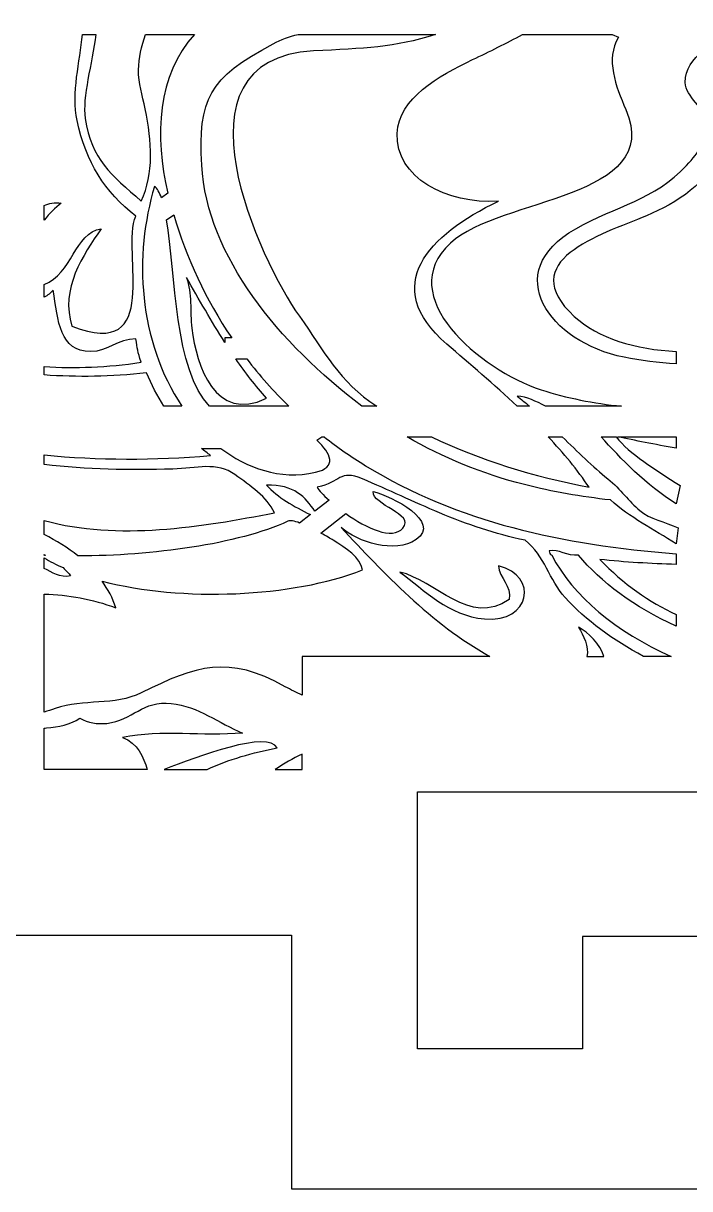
# Model space of a CAD drawing. Header units: centimetres. Extents: x -27 to -18.04, y -2.82 to 2.69.
# Drawn here: x -24.853 to -22.952, y -2.821 to 0.506 of the extents above; entities that cross this region are included whole.
import ezdxf

# ---------------------------------------------------------------- set-up
doc = ezdxf.new("R2010")
doc.units = ezdxf.units.CM
doc.header["$MEASUREMENT"] = 0
doc.layers.add('layer 1', color=7, linetype='Continuous')

msp = doc.modelspace()

# ---------------------------------------------------------------- linework, layer by layer
at = {"layer": 'layer 1', "color": 250, "lineweight": 30}
for points, knots in [([(-26.99914, 2.68806), (-26.99914, 2.68806), (-25.39013, 2.68806), (-25.39013, 2.68806), (-25.39013, 2.68806), (-25.39013, 2.68806), (-25.39013, 2.26045), (-25.39013, 2.26045), (-25.39013, 2.26045), (-25.39013, 2.26045), (-24.87465, 2.26045), (-24.87465, 2.26045), (-24.87465, 2.26045), (-24.87465, 2.26045), (-24.87465, 1.89366), (-24.87465, 1.89366), (-24.87465, 1.89366), (-24.87465, 1.89366), (-24.08787, 1.89366), (-24.08787, 1.89366), (-24.08787, 1.89366), (-24.08787, 1.89366), (-24.08787, 2.68806), (-24.08787, 2.68806), (-24.08787, 2.68806), (-24.08787, 2.68806), (-22.51874, 2.68806), (-22.51874, 2.68806), (-22.51874, 2.68806), (-22.51874, 2.68806), (-20.94961, 2.68806), (-20.94961, 2.68806), (-20.94961, 2.68806), (-20.94961, 2.68806), (-20.94961, 1.89366), (-20.94961, 1.89366), (-20.94961, 1.89366), (-20.94961, 1.89366), (-20.16283, 1.89366), (-20.16283, 1.89366), (-20.16283, 1.89366), (-20.16283, 1.89366), (-20.16283, 2.26045), (-20.16283, 2.26045), (-20.16283, 2.26045), (-20.16283, 2.26045), (-19.64735, 2.26045), (-19.64735, 2.26045), (-19.64735, 2.26045), (-19.64735, 2.26045), (-19.64735, 2.68806), (-19.64735, 2.68806), (-19.64735, 2.68806), (-19.64735, 2.68806), (-18.03834, 2.68806), (-18.03834, 2.68806), (-18.03834, 2.68806), (-18.03834, 2.68806), (-18.03834, 0.99855), (-18.03834, 0.99855), (-18.03834, 0.99855), (-18.03834, 0.99855), (-18.37393, 0.99855), (-18.37393, 0.99855), (-18.37393, 0.99855), (-18.37393, 0.99855), (-18.37393, -1.13364), (-18.37393, -1.13364), (-18.37393, -1.13364), (-18.37393, -1.13364), (-18.03834, -1.13364), (-18.03834, -1.13364), (-18.03834, -1.13364), (-18.03834, -1.13364), (-18.03834, -2.82063), (-18.03834, -2.82063), (-18.03834, -2.82063), (-18.03834, -2.82063), (-19.64735, -2.82063), (-19.64735, -2.82063), (-19.64735, -2.82063), (-19.64735, -2.82063), (-19.64735, -2.38999), (-19.64735, -2.38999), (-19.64735, -2.38999), (-19.64735, -2.38999), (-20.16283, -2.38999), (-20.16283, -2.38999), (-20.16283, -2.38999), (-20.16283, -2.38999), (-20.16283, -2.09663), (-20.16283, -2.09663), (-20.16283, -2.09663), (-20.16283, -2.09663), (-20.94961, -2.09663), (-20.94961, -2.09663), (-20.94961, -2.09663), (-20.94961, -2.09663), (-20.94961, -2.82063), (-20.94961, -2.82063), (-20.94961, -2.82063), (-20.94961, -2.82063), (-22.51874, -2.82063), (-22.51874, -2.82063), (-22.51874, -2.82063), (-22.51874, -2.82063), (-24.08787, -2.82063), (-24.08787, -2.82063), (-24.08787, -2.82063), (-24.08787, -2.82063), (-24.08787, -2.09663), (-24.08787, -2.09663), (-24.08787, -2.09663), (-24.08787, -2.09663), (-24.87465, -2.09663), (-24.87465, -2.09663), (-24.87465, -2.09663), (-24.87465, -2.09663), (-24.87465, -2.38999), (-24.87465, -2.38999), (-24.87465, -2.38999), (-24.87465, -2.38999), (-25.39013, -2.38999), (-25.39013, -2.38999), (-25.39013, -2.38999), (-25.39013, -2.38999), (-25.39013, -2.82063), (-25.39013, -2.82063), (-25.39013, -2.82063), (-25.39013, -2.82063), (-26.99914, -2.82063), (-26.99914, -2.82063), (-26.99914, -2.82063), (-26.99914, -2.82063), (-26.99914, -1.13364), (-26.99914, -1.13364), (-26.99914, -1.13364), (-26.99914, -1.13364), (-26.66355, -1.13364), (-26.66355, -1.13364), (-26.66355, -1.13364), (-26.66355, -1.13364), (-26.66355, 0.99855), (-26.66355, 0.99855), (-26.66355, 0.99855), (-26.66355, 0.99855), (-26.99914, 0.99855), (-26.99914, 0.99855), (-26.99914, 0.99855), (-26.99914, 0.99855), (-26.99914, 2.68806), (-26.99914, 2.68806)], [0, 0, 0, 0, 0.025641, 0.025641, 0.025641, 0.025641, 0.0512821, 0.0512821, 0.0512821, 0.0512821, 0.0769231, 0.0769231, 0.0769231, 0.0769231, 0.1025641, 0.1025641, 0.1025641, 0.1025641, 0.1282051, 0.1282051, 0.1282051, 0.1282051, 0.1538462, 0.1538462, 0.1538462, 0.1538462, 0.1794872, 0.1794872, 0.1794872, 0.1794872, 0.2051282, 0.2051282, 0.2051282, 0.2051282, 0.2307692, 0.2307692, 0.2307692, 0.2307692, 0.2564103, 0.2564103, 0.2564103, 0.2564103, 0.2820513, 0.2820513, 0.2820513, 0.2820513, 0.3076923, 0.3076923, 0.3076923, 0.3076923, 0.3333333, 0.3333333, 0.3333333, 0.3333333, 0.3589744, 0.3589744, 0.3589744, 0.3589744, 0.3846154, 0.3846154, 0.3846154, 0.3846154, 0.4102564, 0.4102564, 0.4102564, 0.4102564, 0.4358974, 0.4358974, 0.4358974, 0.4358974, 0.4615385, 0.4615385, 0.4615385, 0.4615385, 0.4871795, 0.4871795, 0.4871795, 0.4871795, 0.5128205, 0.5128205, 0.5128205, 0.5128205, 0.5384615, 0.5384615, 0.5384615, 0.5384615, 0.5641026, 0.5641026, 0.5641026, 0.5641026, 0.5897436, 0.5897436, 0.5897436, 0.5897436, 0.6153846, 0.6153846, 0.6153846, 0.6153846, 0.6410256, 0.6410256, 0.6410256, 0.6410256, 0.6666667, 0.6666667, 0.6666667, 0.6666667, 0.6923077, 0.6923077, 0.6923077, 0.6923077, 0.7179487, 0.7179487, 0.7179487, 0.7179487, 0.7435897, 0.7435897, 0.7435897, 0.7435897, 0.7692308, 0.7692308, 0.7692308, 0.7692308, 0.7948718, 0.7948718, 0.7948718, 0.7948718, 0.8205128, 0.8205128, 0.8205128, 0.8205128, 0.8461538, 0.8461538, 0.8461538, 0.8461538, 0.8717949, 0.8717949, 0.8717949, 0.8717949, 0.8974359, 0.8974359, 0.8974359, 0.8974359, 0.9230769, 0.9230769, 0.9230769, 0.9230769, 0.9487179, 0.9487179, 0.9487179, 0.9487179, 1, 1, 1, 1]), ([(-24.36437, 0.47387), (-24.36437, 0.47387), (-24.50439, 0.47387), (-24.50439, 0.47387), (-24.50439, 0.47387), (-24.51485, 0.4402), (-24.52354, 0.4062), (-24.52396, 0.37293), (-24.52396, 0.37293), (-24.52446, 0.33235), (-24.51325, 0.3021), (-24.50497, 0.26133), (-24.50497, 0.26133), (-24.48568, 0.16658), (-24.47937, 0.07822), (-24.51636, -0.0021), (-24.51636, -0.0021), (-24.60237, 0.07367), (-24.65825, 0.11672), (-24.67604, 0.2338), (-24.67604, 0.2338), (-24.68543, 0.29563), (-24.65569, 0.38931), (-24.64591, 0.47387), (-24.64591, 0.47387), (-24.64591, 0.47387), (-24.6842, 0.47387), (-24.6842, 0.47387), (-24.6842, 0.47387), (-24.69131, 0.39613), (-24.71554, 0.30707), (-24.69885, 0.22776), (-24.69885, 0.22776), (-24.67379, 0.10863), (-24.621, 0.0243), (-24.53157, -0.04445), (-24.53157, -0.04445), (-24.57483, -0.14773), (-24.45265, -0.46035), (-24.71406, -0.35899), (-24.71406, -0.35899), (-24.74769, -0.25248), (-24.6821, -0.15556), (-24.63042, -0.08073), (-24.63042, -0.08073), (-24.70733, -0.09305), (-24.71199, -0.20967), (-24.79319, -0.24028), (-24.79319, -0.24028), (-24.79319, -0.24028), (-24.79319, -0.2762), (-24.79319, -0.2762), (-24.79319, -0.2762), (-24.7828, -0.27092), (-24.77407, -0.26431), (-24.76729, -0.25615), (-24.76729, -0.25615), (-24.75414, -0.34327), (-24.74835, -0.43179), (-24.66083, -0.43157), (-24.66083, -0.43157), (-24.61109, -0.43145), (-24.58334, -0.39446), (-24.53157, -0.39528), (-24.53157, -0.39528), (-24.52701, -0.42272), (-24.52674, -0.43115), (-24.51636, -0.46181), (-24.51636, -0.46181), (-24.61296, -0.47685), (-24.70493, -0.47982), (-24.79319, -0.47417), (-24.79319, -0.47417), (-24.79319, -0.47417), (-24.79319, -0.4981), (-24.79319, -0.4981), (-24.79319, -0.4981), (-24.6993, -0.50473), (-24.60184, -0.50346), (-24.50115, -0.49206), (-24.50115, -0.49206), (-24.48729, -0.52593), (-24.47082, -0.55771), (-24.45164, -0.58734), (-24.45164, -0.58734), (-24.45164, -0.58734), (-24.40005, -0.58734), (-24.40005, -0.58734), (-24.40005, -0.58734), (-24.52444, -0.4022), (-24.53784, -0.15599), (-24.47834, 0.04024), (-24.47834, 0.04024), (-24.47046, 0.03392), (-24.46404, 0.02258), (-24.45863, 0.00743), (-24.45863, 0.00743), (-24.45863, 0.00743), (-24.44013, 0.02027), (-24.44013, 0.02027), (-24.44013, 0.02027), (-24.47992, 0.18247), (-24.469, 0.35981), (-24.36437, 0.47387)], [0, 0, 0, 0, 0.037037, 0.037037, 0.037037, 0.037037, 0.0740741, 0.0740741, 0.0740741, 0.0740741, 0.1111111, 0.1111111, 0.1111111, 0.1111111, 0.1481481, 0.1481481, 0.1481481, 0.1481481, 0.1851852, 0.1851852, 0.1851852, 0.1851852, 0.2222222, 0.2222222, 0.2222222, 0.2222222, 0.2592593, 0.2592593, 0.2592593, 0.2592593, 0.2962963, 0.2962963, 0.2962963, 0.2962963, 0.3333333, 0.3333333, 0.3333333, 0.3333333, 0.3703704, 0.3703704, 0.3703704, 0.3703704, 0.4074074, 0.4074074, 0.4074074, 0.4074074, 0.4444444, 0.4444444, 0.4444444, 0.4444444, 0.4814815, 0.4814815, 0.4814815, 0.4814815, 0.5185185, 0.5185185, 0.5185185, 0.5185185, 0.5555556, 0.5555556, 0.5555556, 0.5555556, 0.5925926, 0.5925926, 0.5925926, 0.5925926, 0.6296296, 0.6296296, 0.6296296, 0.6296296, 0.6666667, 0.6666667, 0.6666667, 0.6666667, 0.7037037, 0.7037037, 0.7037037, 0.7037037, 0.7407407, 0.7407407, 0.7407407, 0.7407407, 0.7777778, 0.7777778, 0.7777778, 0.7777778, 0.8148148, 0.8148148, 0.8148148, 0.8148148, 0.8518519, 0.8518519, 0.8518519, 0.8518519, 0.8888889, 0.8888889, 0.8888889, 0.8888889, 0.9259259, 0.9259259, 0.9259259, 0.9259259, 1, 1, 1, 1]), ([(-23.67664, 0.47387), (-23.67664, 0.47387), (-24.06912, 0.47387), (-24.06912, 0.47387), (-24.06912, 0.47387), (-24.09348, 0.46774), (-24.11719, 0.45915), (-24.14, 0.44711), (-24.14, 0.44711), (-24.32346, 0.35027), (-24.35443, 0.287), (-24.34359, 0.1011), (-24.34359, 0.1011), (-24.32827, -0.16178), (-24.12257, -0.40795), (-23.88733, -0.58734), (-23.88733, -0.58734), (-23.88733, -0.58734), (-23.84448, -0.58734), (-23.84448, -0.58734), (-23.84448, -0.58734), (-23.95252, -0.51673), (-23.99352, -0.43153), (-24.06504, -0.33063), (-24.06504, -0.33063), (-24.176, -0.17411), (-24.44907, 0.40422), (-24.02502, 0.42657), (-24.02502, 0.42657), (-23.88081, 0.43418), (-23.79471, 0.43562), (-23.67664, 0.47387)], [0, 0, 0, 0, 0.1111111, 0.1111111, 0.1111111, 0.1111111, 0.2222222, 0.2222222, 0.2222222, 0.2222222, 0.3333333, 0.3333333, 0.3333333, 0.3333333, 0.4444444, 0.4444444, 0.4444444, 0.4444444, 0.5555556, 0.5555556, 0.5555556, 0.5555556, 0.6666667, 0.6666667, 0.6666667, 0.6666667, 0.7777778, 0.7777778, 0.7777778, 0.7777778, 1, 1, 1, 1]), ([(-23.17325, 0.47387), (-23.17325, 0.47387), (-23.42858, 0.47387), (-23.42858, 0.47387), (-23.42858, 0.47387), (-23.47416, 0.44886), (-23.52265, 0.42522), (-23.57108, 0.40186), (-23.57108, 0.40186), (-23.66895, 0.35466), (-23.78186, 0.29197), (-23.78633, 0.19146), (-23.78633, 0.19146), (-23.79194, 0.06527), (-23.64421, -0.01147), (-23.49735, -0.0021), (-23.49735, -0.0021), (-23.69778, -0.09747), (-23.83653, -0.24427), (-23.64482, -0.41006), (-23.64482, -0.41006), (-23.57933, -0.46669), (-23.50967, -0.5256), (-23.44373, -0.58734), (-23.44373, -0.58734), (-23.44373, -0.58734), (-23.40897, -0.58734), (-23.40897, -0.58734), (-23.40897, -0.58734), (-23.42081, -0.57712), (-23.43253, -0.56748), (-23.44413, -0.5586), (-23.44413, -0.5586), (-23.41618, -0.56077), (-23.38998, -0.57285), (-23.36309, -0.58734), (-23.36309, -0.58734), (-23.36309, -0.58734), (-23.14601, -0.58734), (-23.14601, -0.58734), (-23.14601, -0.58734), (-23.22582, -0.57908), (-23.30313, -0.56419), (-23.37568, -0.54045), (-23.37568, -0.54045), (-23.55047, -0.48326), (-23.79869, -0.27346), (-23.63453, -0.12195), (-23.63453, -0.12195), (-23.49256, 0.00906), (-23.02479, 0.00251), (-23.13405, 0.25915), (-23.13405, 0.25915), (-23.16298, 0.32708), (-23.19269, 0.40358), (-23.15525, 0.46562), (-23.15525, 0.46562), (-23.15525, 0.46562), (-23.17325, 0.47387), (-23.17325, 0.47387)], [0, 0, 0, 0, 0.0625, 0.0625, 0.0625, 0.0625, 0.125, 0.125, 0.125, 0.125, 0.1875, 0.1875, 0.1875, 0.1875, 0.25, 0.25, 0.25, 0.25, 0.3125, 0.3125, 0.3125, 0.3125, 0.375, 0.375, 0.375, 0.375, 0.4375, 0.4375, 0.4375, 0.4375, 0.5, 0.5, 0.5, 0.5, 0.5625, 0.5625, 0.5625, 0.5625, 0.625, 0.625, 0.625, 0.625, 0.6875, 0.6875, 0.6875, 0.6875, 0.75, 0.75, 0.75, 0.75, 0.8125, 0.8125, 0.8125, 0.8125, 0.875, 0.875, 0.875, 0.875, 1, 1, 1, 1]), ([(-22.70782, 0.47387), (-22.70782, 0.47387), (-22.80979, 0.47387), (-22.80979, 0.47387), (-22.80979, 0.47387), (-22.88159, 0.45022), (-22.96526, 0.41342), (-22.96459, 0.33664), (-22.96459, 0.33664), (-22.96422, 0.29415), (-22.90735, 0.26541), (-22.90337, 0.2237), (-22.90337, 0.2237), (-22.89873, 0.1751), (-22.92505, 0.13849), (-22.96086, 0.09984), (-22.96086, 0.09984), (-23.05267, 0.00072), (-23.16088, -0.01474), (-23.27683, -0.08073), (-23.27683, -0.08073), (-23.49556, -0.20524), (-23.35173, -0.40523), (-23.13903, -0.44774), (-23.13903, -0.44774), (-23.09129, -0.45729), (-23.04111, -0.46399), (-22.99062, -0.4664), (-22.99062, -0.4664), (-22.99062, -0.4664), (-22.99062, -0.43072), (-22.99062, -0.43072), (-22.99062, -0.43072), (-23.10432, -0.42663), (-23.21487, -0.39212), (-23.28129, -0.33091), (-23.28129, -0.33091), (-23.4527, -0.17293), (-23.20949, -0.09934), (-23.07475, -0.04358), (-23.07475, -0.04358), (-22.9891, -0.00813), (-22.89555, 0.05457), (-22.87254, 0.1294), (-22.87254, 0.1294), (-22.86087, 0.1674), (-22.85393, 0.20784), (-22.86041, 0.24688), (-22.86041, 0.24688), (-22.86641, 0.283), (-22.90924, 0.30924), (-22.89999, 0.34211), (-22.89999, 0.34211), (-22.87942, 0.41529), (-22.79245, 0.45378), (-22.70782, 0.47387)], [0, 0, 0, 0, 0.0666667, 0.0666667, 0.0666667, 0.0666667, 0.1333333, 0.1333333, 0.1333333, 0.1333333, 0.2, 0.2, 0.2, 0.2, 0.2666667, 0.2666667, 0.2666667, 0.2666667, 0.3333333, 0.3333333, 0.3333333, 0.3333333, 0.4, 0.4, 0.4, 0.4, 0.4666667, 0.4666667, 0.4666667, 0.4666667, 0.5333333, 0.5333333, 0.5333333, 0.5333333, 0.6, 0.6, 0.6, 0.6, 0.6666667, 0.6666667, 0.6666667, 0.6666667, 0.7333333, 0.7333333, 0.7333333, 0.7333333, 0.8, 0.8, 0.8, 0.8, 0.8666667, 0.8666667, 0.8666667, 0.8666667, 1, 1, 1, 1]), ([(-24.79319, -0.01474), (-24.79319, -0.01474), (-24.79319, -0.05621), (-24.79319, -0.05621), (-24.79319, -0.05621), (-24.7782, -0.03717), (-24.7611, -0.02058), (-24.74448, -0.00815), (-24.74448, -0.00815), (-24.7637, -0.00509), (-24.77944, -0.00816), (-24.79319, -0.01474)], [0, 0, 0, 0, 0.25, 0.25, 0.25, 0.25, 0.5, 0.5, 0.5, 0.5, 1, 1, 1, 1]), ([(-24.32138, -0.58734), (-24.32138, -0.58734), (-24.09502, -0.58734), (-24.09502, -0.58734), (-24.09502, -0.58734), (-24.13909, -0.5446), (-24.17912, -0.4994), (-24.21525, -0.45222), (-24.21525, -0.45222), (-24.21525, -0.45222), (-24.24661, -0.45222), (-24.24661, -0.45222), (-24.24661, -0.45222), (-24.21958, -0.49144), (-24.1907, -0.52919), (-24.15894, -0.56464), (-24.15894, -0.56464), (-24.30584, -0.63618), (-24.35906, -0.47081), (-24.37187, -0.36503), (-24.37187, -0.36503), (-24.37783, -0.3158), (-24.37065, -0.26603), (-24.38708, -0.21986), (-24.38708, -0.21986), (-24.35144, -0.2825), (-24.31607, -0.34537), (-24.27748, -0.40567), (-24.27748, -0.40567), (-24.27748, -0.40567), (-24.27748, -0.39251), (-24.27748, -0.39251), (-24.27748, -0.39251), (-24.27748, -0.39251), (-24.25821, -0.39251), (-24.25821, -0.39251), (-24.25821, -0.39251), (-24.33247, -0.28253), (-24.38713, -0.1635), (-24.42355, -0.0409), (-24.42355, -0.0409), (-24.42355, -0.0409), (-24.444, -0.05509), (-24.444, -0.05509), (-24.444, -0.05509), (-24.41929, -0.20735), (-24.42092, -0.48815), (-24.32138, -0.58734)], [0, 0, 0, 0, 0.0769231, 0.0769231, 0.0769231, 0.0769231, 0.1538462, 0.1538462, 0.1538462, 0.1538462, 0.2307692, 0.2307692, 0.2307692, 0.2307692, 0.3076923, 0.3076923, 0.3076923, 0.3076923, 0.3846154, 0.3846154, 0.3846154, 0.3846154, 0.4615385, 0.4615385, 0.4615385, 0.4615385, 0.5384615, 0.5384615, 0.5384615, 0.5384615, 0.6153846, 0.6153846, 0.6153846, 0.6153846, 0.6923077, 0.6923077, 0.6923077, 0.6923077, 0.7692308, 0.7692308, 0.7692308, 0.7692308, 0.8461538, 0.8461538, 0.8461538, 0.8461538, 1, 1, 1, 1]), ([(-23.99474, -0.67474), (-23.99474, -0.67474), (-24.0016, -0.67474), (-24.0016, -0.67474), (-24.0016, -0.67474), (-24.0016, -0.67474), (-24.01526, -0.68422), (-24.01526, -0.68422), (-24.01526, -0.68422), (-23.97506, -0.72282), (-23.95656, -0.76131), (-24.01967, -0.77603), (-24.01967, -0.77603), (-24.12018, -0.79949), (-24.21675, -0.76255), (-24.28924, -0.70762), (-24.28924, -0.70762), (-24.28924, -0.70762), (-24.34474, -0.70762), (-24.34474, -0.70762), (-24.34474, -0.70762), (-24.3363, -0.71462), (-24.32761, -0.7214), (-24.31864, -0.72797), (-24.31864, -0.72797), (-24.47899, -0.74197), (-24.63996, -0.74187), (-24.79319, -0.72625), (-24.79319, -0.72625), (-24.79319, -0.72625), (-24.79319, -0.75393), (-24.79319, -0.75393), (-24.79319, -0.75393), (-24.67194, -0.76757), (-24.54882, -0.77079), (-24.42656, -0.76671), (-24.42656, -0.76671), (-24.35878, -0.76445), (-24.3002, -0.7454), (-24.24884, -0.78254), (-24.24884, -0.78254), (-24.20474, -0.81445), (-24.15812, -0.84556), (-24.13613, -0.89127), (-24.13613, -0.89127), (-24.34297, -0.93222), (-24.5845, -0.97111), (-24.79319, -0.91361), (-24.79319, -0.91361), (-24.79319, -0.91361), (-24.79319, -0.95353), (-24.79319, -0.95353), (-24.79319, -0.95353), (-24.75796, -0.97131), (-24.72538, -0.99167), (-24.69668, -1.01479), (-24.69668, -1.01479), (-24.48529, -1.01403), (-24.24086, -0.9819), (-24.09811, -0.91548), (-24.09811, -0.91548), (-24.09175, -0.91252), (-24.07931, -0.91517), (-24.06445, -0.92066), (-24.06445, -0.92066), (-24.06445, -0.92066), (-24.03367, -0.89672), (-24.03367, -0.89672), (-24.03367, -0.89672), (-24.08149, -0.87352), (-24.12647, -0.84806), (-24.15894, -0.81265), (-24.15894, -0.81265), (-24.07965, -0.8109), (-24.04774, -0.84682), (-24.0212, -0.88703), (-24.0212, -0.88703), (-24.0212, -0.88703), (-23.98071, -0.85554), (-23.98071, -0.85554), (-23.98071, -0.85554), (-23.99706, -0.84076), (-24.00922, -0.82748), (-24.01445, -0.8187), (-24.01445, -0.8187), (-23.94675, -0.80491), (-23.95193, -0.76685), (-23.88542, -0.7947), (-23.88542, -0.7947), (-23.81118, -0.8258), (-23.73952, -0.86067), (-23.66529, -0.89179), (-23.66529, -0.89179), (-23.58751, -0.9244), (-23.50662, -0.95235), (-23.42131, -0.96992), (-23.42131, -0.96992), (-23.36512, -1.01431), (-23.35304, -1.08296), (-23.30725, -1.13324), (-23.30725, -1.13324), (-23.24797, -1.19832), (-23.17, -1.25535), (-23.0837, -1.30127), (-23.0837, -1.30127), (-23.0837, -1.30127), (-23.00465, -1.30127), (-23.00465, -1.30127), (-23.00465, -1.30127), (-23.16054, -1.23232), (-23.28566, -1.12957), (-23.34527, -1.01226), (-23.34527, -1.01226), (-23.35266, -1.0121), (-23.35118, -1.00486), (-23.35288, -1.00016), (-23.35288, -1.00016), (-23.32642, -0.9928), (-23.30038, -1.01727), (-23.26922, -1.01226), (-23.26922, -1.01226), (-23.2061, -1.08815), (-23.10949, -1.16174), (-22.99062, -1.21491), (-22.99062, -1.21491), (-22.99062, -1.21491), (-22.99062, -1.1821), (-22.99062, -1.1821), (-22.99062, -1.1821), (-23.06778, -1.14626), (-23.14035, -1.09536), (-23.2084, -1.02436), (-23.2084, -1.02436), (-23.1361, -1.03319), (-23.06338, -1.03623), (-22.99062, -1.039), (-22.99062, -1.039), (-22.99062, -1.039), (-22.99062, -1.0086), (-22.99062, -1.0086), (-22.99062, -1.0086), (-23.31589, -0.98217), (-23.61229, -0.91986), (-23.87641, -0.75704), (-23.87641, -0.75704), (-23.91817, -0.73129), (-23.9576, -0.70379), (-23.99474, -0.67474)], [0, 0, 0, 0, 0.0263158, 0.0263158, 0.0263158, 0.0263158, 0.0526316, 0.0526316, 0.0526316, 0.0526316, 0.0789474, 0.0789474, 0.0789474, 0.0789474, 0.1052632, 0.1052632, 0.1052632, 0.1052632, 0.1315789, 0.1315789, 0.1315789, 0.1315789, 0.1578947, 0.1578947, 0.1578947, 0.1578947, 0.1842105, 0.1842105, 0.1842105, 0.1842105, 0.2105263, 0.2105263, 0.2105263, 0.2105263, 0.2368421, 0.2368421, 0.2368421, 0.2368421, 0.2631579, 0.2631579, 0.2631579, 0.2631579, 0.2894737, 0.2894737, 0.2894737, 0.2894737, 0.3157895, 0.3157895, 0.3157895, 0.3157895, 0.3421053, 0.3421053, 0.3421053, 0.3421053, 0.3684211, 0.3684211, 0.3684211, 0.3684211, 0.3947368, 0.3947368, 0.3947368, 0.3947368, 0.4210526, 0.4210526, 0.4210526, 0.4210526, 0.4473684, 0.4473684, 0.4473684, 0.4473684, 0.4736842, 0.4736842, 0.4736842, 0.4736842, 0.5, 0.5, 0.5, 0.5, 0.5263158, 0.5263158, 0.5263158, 0.5263158, 0.5526316, 0.5526316, 0.5526316, 0.5526316, 0.5789474, 0.5789474, 0.5789474, 0.5789474, 0.6052632, 0.6052632, 0.6052632, 0.6052632, 0.6315789, 0.6315789, 0.6315789, 0.6315789, 0.6578947, 0.6578947, 0.6578947, 0.6578947, 0.6842105, 0.6842105, 0.6842105, 0.6842105, 0.7105263, 0.7105263, 0.7105263, 0.7105263, 0.7368421, 0.7368421, 0.7368421, 0.7368421, 0.7631579, 0.7631579, 0.7631579, 0.7631579, 0.7894737, 0.7894737, 0.7894737, 0.7894737, 0.8157895, 0.8157895, 0.8157895, 0.8157895, 0.8421053, 0.8421053, 0.8421053, 0.8421053, 0.8684211, 0.8684211, 0.8684211, 0.8684211, 0.8947368, 0.8947368, 0.8947368, 0.8947368, 0.9210526, 0.9210526, 0.9210526, 0.9210526, 0.9473684, 0.9473684, 0.9473684, 0.9473684, 1, 1, 1, 1]), ([(-23.31541, -0.67474), (-23.31541, -0.67474), (-23.35554, -0.67474), (-23.35554, -0.67474), (-23.35554, -0.67474), (-23.31184, -0.72107), (-23.27195, -0.76899), (-23.2388, -0.8187), (-23.2388, -0.8187), (-23.39748, -0.78814), (-23.55074, -0.7407), (-23.68847, -0.67474), (-23.68847, -0.67474), (-23.68847, -0.67474), (-23.75774, -0.67474), (-23.75774, -0.67474), (-23.75774, -0.67474), (-23.6563, -0.73409), (-23.54376, -0.78034), (-23.42307, -0.81123), (-23.42307, -0.81123), (-23.34324, -0.83167), (-23.26097, -0.84571), (-23.17797, -0.855), (-23.17797, -0.855), (-23.12365, -0.90395), (-23.05464, -0.93955), (-22.99062, -0.97978), (-22.99062, -0.97978), (-22.99062, -0.97978), (-22.98507, -0.93477), (-22.98507, -0.93477), (-22.98507, -0.93477), (-23.02351, -0.91615), (-23.06422, -0.91055), (-23.09432, -0.88523), (-23.09432, -0.88523), (-23.12659, -0.85809), (-23.14767, -0.82525), (-23.18559, -0.7945), (-23.18559, -0.7945), (-23.22816, -0.75996), (-23.27193, -0.71701), (-23.31541, -0.67474)], [0, 0, 0, 0, 0.0833333, 0.0833333, 0.0833333, 0.0833333, 0.1666667, 0.1666667, 0.1666667, 0.1666667, 0.25, 0.25, 0.25, 0.25, 0.3333333, 0.3333333, 0.3333333, 0.3333333, 0.4166667, 0.4166667, 0.4166667, 0.4166667, 0.5, 0.5, 0.5, 0.5, 0.5833333, 0.5833333, 0.5833333, 0.5833333, 0.6666667, 0.6666667, 0.6666667, 0.6666667, 0.75, 0.75, 0.75, 0.75, 0.8333333, 0.8333333, 0.8333333, 0.8333333, 1, 1, 1, 1]), ([(-23.1618, -0.67474), (-23.1618, -0.67474), (-23.20439, -0.67474), (-23.20439, -0.67474), (-23.20439, -0.67474), (-23.1504, -0.73499), (-23.0751, -0.81356), (-22.99062, -0.86606), (-22.99062, -0.86606), (-22.99062, -0.86606), (-22.97952, -0.81317), (-22.97952, -0.81317), (-22.97952, -0.81317), (-23.05121, -0.7686), (-23.1231, -0.72361), (-23.1618, -0.67474)], [0, 0, 0, 0, 0.2, 0.2, 0.2, 0.2, 0.4, 0.4, 0.4, 0.4, 0.6, 0.6, 0.6, 0.6, 1, 1, 1, 1]), ([(-22.99062, -0.67474), (-22.99062, -0.67474), (-23.15705, -0.67474), (-23.15705, -0.67474), (-23.15705, -0.67474), (-23.10849, -0.68507), (-23.05192, -0.69656), (-22.99062, -0.70709), (-22.99062, -0.70709), (-22.99062, -0.70709), (-22.99062, -0.67474), (-22.99062, -0.67474)], [0, 0, 0, 0, 0.25, 0.25, 0.25, 0.25, 0.5, 0.5, 0.5, 0.5, 1, 1, 1, 1]), ([(-23.93275, -0.89388), (-23.93275, -0.89388), (-24.00421, -0.94945), (-24.00421, -0.94945), (-24.00421, -0.94945), (-23.98903, -0.95779), (-23.97601, -0.96553), (-23.96883, -0.96992), (-23.96883, -0.96992), (-23.93344, -0.99155), (-23.89032, -1.01886), (-23.88518, -1.0546), (-23.88518, -1.0546), (-24.08559, -1.13327), (-24.40021, -1.14606), (-24.62777, -1.08658), (-24.62777, -1.08658), (-24.61104, -1.1099), (-24.59765, -1.13518), (-24.58836, -1.1626), (-24.58836, -1.1626), (-24.65666, -1.13764), (-24.72409, -1.12523), (-24.79319, -1.12333), (-24.79319, -1.12333), (-24.79319, -1.12333), (-24.79319, -1.46049), (-24.79319, -1.46049), (-24.79319, -1.46049), (-24.78267, -1.45735), (-24.77216, -1.45388), (-24.7617, -1.45023), (-24.7617, -1.45023), (-24.67946, -1.42155), (-24.59357, -1.44356), (-24.51641, -1.40546), (-24.51641, -1.40546), (-24.35727, -1.32691), (-24.26923, -1.2966), (-24.10543, -1.38791), (-24.10543, -1.38791), (-24.08956, -1.39676), (-24.0735, -1.40487), (-24.05725, -1.41228), (-24.05725, -1.41228), (-24.05725, -1.41228), (-24.05725, -1.30127), (-24.05725, -1.30127), (-24.05725, -1.30127), (-24.05725, -1.30127), (-23.52205, -1.30127), (-23.52205, -1.30127), (-23.52205, -1.30127), (-23.69078, -1.20737), (-23.82466, -1.06298), (-23.94602, -0.93364), (-23.94602, -0.93364), (-23.90012, -0.97491), (-23.79269, -1.00936), (-23.73229, -0.96813), (-23.73229, -0.96813), (-23.65808, -0.91747), (-23.80166, -0.84336), (-23.85477, -0.8308), (-23.85477, -0.8308), (-23.85826, -0.8698), (-23.73443, -0.89457), (-23.76973, -0.93516), (-23.76973, -0.93516), (-23.80034, -0.97038), (-23.87377, -0.93583), (-23.93275, -0.89388)], [0, 0, 0, 0, 0.0526316, 0.0526316, 0.0526316, 0.0526316, 0.1052632, 0.1052632, 0.1052632, 0.1052632, 0.1578947, 0.1578947, 0.1578947, 0.1578947, 0.2105263, 0.2105263, 0.2105263, 0.2105263, 0.2631579, 0.2631579, 0.2631579, 0.2631579, 0.3157895, 0.3157895, 0.3157895, 0.3157895, 0.3684211, 0.3684211, 0.3684211, 0.3684211, 0.4210526, 0.4210526, 0.4210526, 0.4210526, 0.4736842, 0.4736842, 0.4736842, 0.4736842, 0.5263158, 0.5263158, 0.5263158, 0.5263158, 0.5789474, 0.5789474, 0.5789474, 0.5789474, 0.6315789, 0.6315789, 0.6315789, 0.6315789, 0.6842105, 0.6842105, 0.6842105, 0.6842105, 0.7368421, 0.7368421, 0.7368421, 0.7368421, 0.7894737, 0.7894737, 0.7894737, 0.7894737, 0.8421053, 0.8421053, 0.8421053, 0.8421053, 0.8947368, 0.8947368, 0.8947368, 0.8947368, 1, 1, 1, 1]), ([(-24.79319, -1.01067), (-24.79319, -1.01067), (-24.79319, -1.01285), (-24.79319, -1.01285), (-24.79319, -1.01285), (-24.7918, -1.01291), (-24.79041, -1.01297), (-24.78902, -1.01303), (-24.78902, -1.01303), (-24.79039, -1.01224), (-24.79179, -1.01145), (-24.79319, -1.01067)], [0, 0, 0, 0, 0.25, 0.25, 0.25, 0.25, 0.5, 0.5, 0.5, 0.5, 1, 1, 1, 1]), ([(-24.79319, -1.02), (-24.79319, -1.02), (-24.79319, -1.05047), (-24.79319, -1.05047), (-24.79319, -1.05047), (-24.76933, -1.06127), (-24.74909, -1.07708), (-24.71763, -1.07186), (-24.71763, -1.07186), (-24.72325, -1.06394), (-24.73063, -1.05598), (-24.73939, -1.04812), (-24.73939, -1.04812), (-24.75864, -1.03949), (-24.77666, -1.03013), (-24.79319, -1.02)], [0, 0, 0, 0, 0.2, 0.2, 0.2, 0.2, 0.4, 0.4, 0.4, 0.4, 0.6, 0.6, 0.6, 0.6, 1, 1, 1, 1]), ([(-23.77873, -1.06066), (-23.67886, -1.08356), (-23.57751, -1.21769), (-23.46695, -1.13929), (-23.46695, -1.13929), (-23.4584, -1.10006), (-23.49479, -1.07899), (-23.49735, -1.0425), (-23.49735, -1.0425), (-23.3815, -1.07144), (-23.4061, -1.20659), (-23.53689, -1.19444), (-23.53689, -1.19444), (-23.64101, -1.18478), (-23.7069, -1.11277), (-23.77873, -1.06066)], [0, 0, 0, 0, 0.2, 0.2, 0.2, 0.2, 0.4, 0.4, 0.4, 0.4, 0.6, 0.6, 0.6, 0.6, 1, 1, 1, 1]), ([(-23.24532, -1.30127), (-23.23839, -1.27384), (-23.25478, -1.24149), (-23.26922, -1.21792), (-23.26922, -1.21792), (-23.24166, -1.23204), (-23.20645, -1.26812), (-23.19655, -1.30127), (-23.19655, -1.30127), (-23.19655, -1.30127), (-23.24532, -1.30127), (-23.24532, -1.30127)], [0, 0, 0, 0, 0.25, 0.25, 0.25, 0.25, 0.5, 0.5, 0.5, 0.5, 1, 1, 1, 1]), ([(-24.79319, -1.50615), (-24.79319, -1.50615), (-24.79319, -1.62423), (-24.79319, -1.62423), (-24.79319, -1.62423), (-24.79319, -1.62423), (-24.49888, -1.62423), (-24.49888, -1.62423), (-24.49888, -1.62423), (-24.51023, -1.58867), (-24.52595, -1.54939), (-24.56957, -1.53246), (-24.56957, -1.53246), (-24.45708, -1.51043), (-24.34127, -1.52998), (-24.22739, -1.52037), (-24.22739, -1.52037), (-24.29464, -1.49207), (-24.35268, -1.44423), (-24.43107, -1.4354), (-24.43107, -1.4354), (-24.51104, -1.4264), (-24.54168, -1.48363), (-24.61395, -1.49265), (-24.61395, -1.49265), (-24.64179, -1.49538), (-24.66756, -1.49051), (-24.69125, -1.47803), (-24.69125, -1.47803), (-24.71795, -1.49529), (-24.75284, -1.50321), (-24.78651, -1.50572), (-24.78651, -1.50572), (-24.78871, -1.50589), (-24.79094, -1.50603), (-24.79319, -1.50615)], [0, 0, 0, 0, 0.1, 0.1, 0.1, 0.1, 0.2, 0.2, 0.2, 0.2, 0.3, 0.3, 0.3, 0.3, 0.4, 0.4, 0.4, 0.4, 0.5, 0.5, 0.5, 0.5, 0.6, 0.6, 0.6, 0.6, 0.7, 0.7, 0.7, 0.7, 0.8, 0.8, 0.8, 0.8, 1, 1, 1, 1]), ([(-24.45093, -1.62423), (-24.35611, -1.58664), (-24.152, -1.51104), (-24.12852, -1.56271), (-24.12852, -1.56271), (-24.19762, -1.57602), (-24.26752, -1.59509), (-24.32786, -1.62423), (-24.32786, -1.62423), (-24.32786, -1.62423), (-24.45093, -1.62423), (-24.45093, -1.62423)], [0, 0, 0, 0, 0.25, 0.25, 0.25, 0.25, 0.5, 0.5, 0.5, 0.5, 1, 1, 1, 1]), ([(-24.1339, -1.62423), (-24.10955, -1.60804), (-24.08435, -1.59284), (-24.05725, -1.58019), (-24.05725, -1.58019), (-24.05725, -1.58019), (-24.05725, -1.62423), (-24.05725, -1.62423), (-24.05725, -1.62423), (-24.05725, -1.62423), (-24.1339, -1.62423), (-24.1339, -1.62423)], [0, 0, 0, 0, 0.25, 0.25, 0.25, 0.25, 0.5, 0.5, 0.5, 0.5, 1, 1, 1, 1]), ([(-22.87808, -1.68766), (-22.87808, -1.68766), (-23.72852, -1.68766), (-23.72852, -1.68766), (-23.72852, -1.68766), (-23.72852, -1.90799), (-23.72852, -2.20166), (-23.72852, -2.42168), (-23.72852, -2.42168), (-23.72852, -2.42168), (-23.25814, -2.42168), (-23.25814, -2.42168), (-23.25814, -2.42168), (-23.25814, -2.42168), (-23.25814, -2.10045), (-23.25814, -2.10045), (-23.25814, -2.10045), (-23.25814, -2.10045), (-22.87808, -2.10045), (-22.87808, -2.10045), (-22.87808, -2.10045), (-22.87808, -2.10045), (-22.87808, -1.68766), (-22.87808, -1.68766)], [0, 0, 0, 0, 0.1428571, 0.1428571, 0.1428571, 0.1428571, 0.2857143, 0.2857143, 0.2857143, 0.2857143, 0.4285714, 0.4285714, 0.4285714, 0.4285714, 0.5714286, 0.5714286, 0.5714286, 0.5714286, 0.7142857, 0.7142857, 0.7142857, 0.7142857, 1, 1, 1, 1])]:
    msp.add_open_spline(points, degree=3, knots=knots, dxfattribs=at)

doc.saveas('drawing.dxf')
